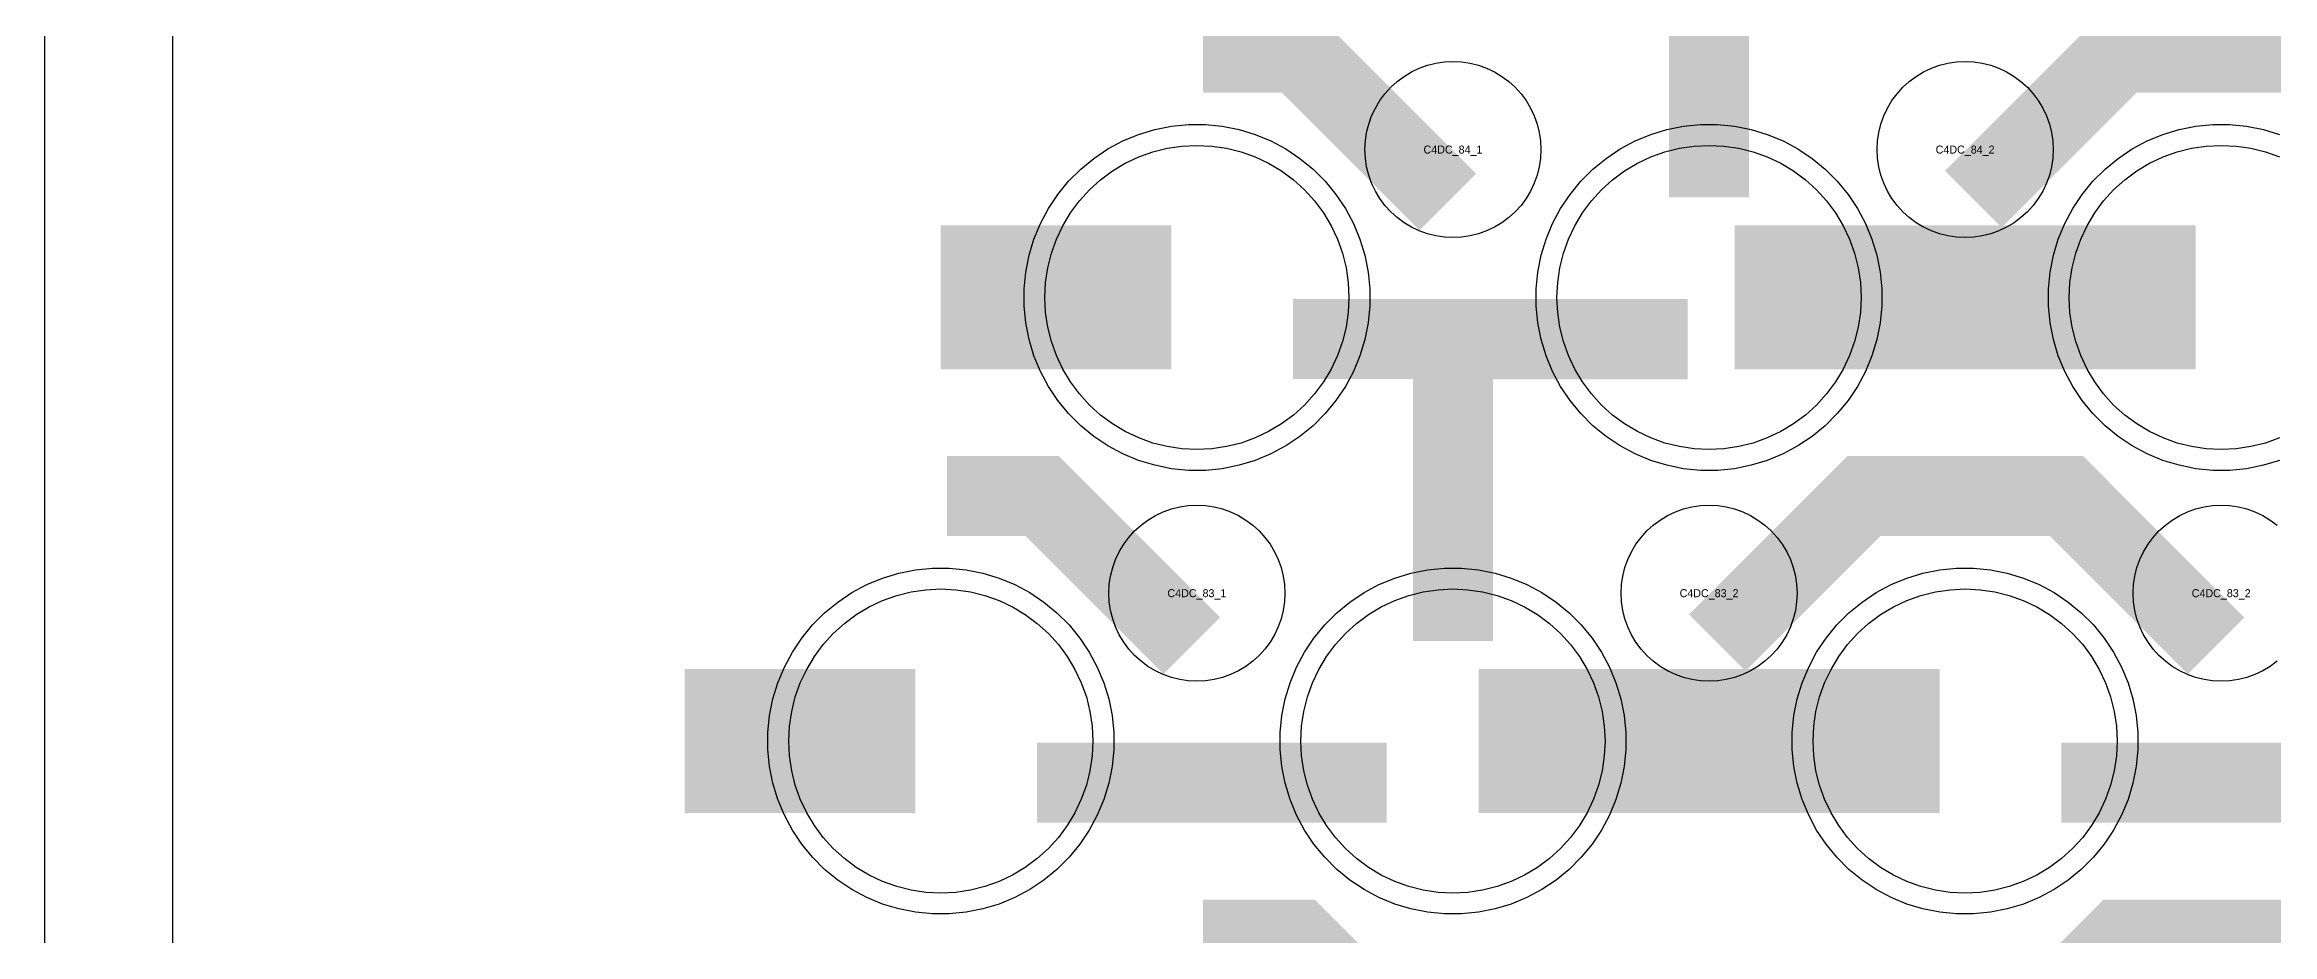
# Model space of a CAD drawing. Extents: x -11880 to 11880, y -14992 to 14992.
# Drawn here: x -11880 to -11184, y -3399 to -3121 of the extents above; entities that cross this region are included whole.
import ezdxf
from ezdxf.enums import TextEntityAlignment as Align

# ---------------------------------------------------------------- set-up
doc = ezdxf.new("R2010")
doc.units = 0
doc.header["$MEASUREMENT"] = 0
for name, color, linetype in [('GDS_775_DT_237', 138, 'CONTINUOUS'), ('OUTLINE', 30, 'CONTINUOUS'), ('RDL1_FS', 34, 'CONTINUOUS'), ('RDL_BS', 160, 'CONTINUOUS')]:
    doc.layers.add(name, color=color, linetype=linetype)

msp = doc.modelspace()

# ---------------------------------------------------------------- linework, layer by layer
at = {"layer": 'OUTLINE'}
for points in [[(-11880, -14992.5), (11880, -14992.5), (11880, 14992.5), (-11880, 14992.5)], [(-11840, -14952.5), (11840, -14952.5), (11840, 14952.5), (-11840, 14952.5)]]:
    msp.add_lwpolyline(points, close=True, dxfattribs=at)
at = {"layer": 'RDL1_FS'}
for points in [[(-11520, -3247.694), (-11524.657, -3247.465), (-11529.268, -3246.781), (-11533.791, -3245.649), (-11538.181, -3244.077), (-11542.395, -3242.085), (-11546.395, -3239.687), (-11550.14, -3236.909), (-11553.594, -3233.779), (-11556.724, -3230.325), (-11559.502, -3226.58), (-11561.9, -3222.58), (-11563.892, -3218.366), (-11565.464, -3213.976), (-11566.596, -3209.453), (-11567.28, -3204.842), (-11567.509, -3200.185), (-11567.28, -3195.528), (-11566.596, -3190.917), (-11565.464, -3186.394), (-11563.892, -3182.004), (-11561.9, -3177.79), (-11559.502, -3173.79), (-11556.724, -3170.045), (-11553.594, -3166.591), (-11550.14, -3163.461), (-11546.395, -3160.683), (-11542.395, -3158.285), (-11538.181, -3156.293), (-11533.791, -3154.721), (-11529.268, -3153.589), (-11524.657, -3152.905), (-11520, -3152.676), (-11515.343, -3152.905), (-11510.732, -3153.589), (-11506.209, -3154.721), (-11501.819, -3156.293), (-11497.605, -3158.285), (-11493.605, -3160.683), (-11489.86, -3163.461), (-11486.406, -3166.591), (-11483.276, -3170.045), (-11480.498, -3173.79), (-11478.1, -3177.79), (-11476.108, -3182.004), (-11474.536, -3186.394), (-11473.404, -3190.917), (-11472.72, -3195.528), (-11472.491, -3200.185), (-11472.72, -3204.842), (-11473.404, -3209.453), (-11474.536, -3213.976), (-11476.108, -3218.366), (-11478.1, -3222.58), (-11480.498, -3226.58), (-11483.276, -3230.325), (-11486.406, -3233.779), (-11489.86, -3236.909), (-11493.605, -3239.687), (-11497.605, -3242.085), (-11501.819, -3244.077), (-11506.209, -3245.649), (-11510.732, -3246.781), (-11515.343, -3247.465)], [(-11360, -3247.694), (-11364.657, -3247.465), (-11369.268, -3246.781), (-11373.791, -3245.649), (-11378.181, -3244.077), (-11382.395, -3242.085), (-11386.395, -3239.687), (-11390.14, -3236.909), (-11393.594, -3233.779), (-11396.724, -3230.325), (-11399.502, -3226.58), (-11401.9, -3222.58), (-11403.892, -3218.366), (-11405.464, -3213.976), (-11406.596, -3209.453), (-11407.28, -3204.842), (-11407.509, -3200.185), (-11407.28, -3195.528), (-11406.596, -3190.917), (-11405.464, -3186.394), (-11403.892, -3182.004), (-11401.9, -3177.79), (-11399.502, -3173.79), (-11396.724, -3170.045), (-11393.594, -3166.591), (-11390.14, -3163.461), (-11386.395, -3160.683), (-11382.395, -3158.285), (-11378.181, -3156.293), (-11373.791, -3154.721), (-11369.268, -3153.589), (-11364.657, -3152.905), (-11360, -3152.676), (-11355.343, -3152.905), (-11350.732, -3153.589), (-11346.209, -3154.721), (-11341.819, -3156.293), (-11337.605, -3158.285), (-11333.605, -3160.683), (-11329.86, -3163.461), (-11326.406, -3166.591), (-11323.276, -3170.045), (-11320.498, -3173.79), (-11318.1, -3177.79), (-11316.108, -3182.004), (-11314.536, -3186.394), (-11313.404, -3190.917), (-11312.72, -3195.528), (-11312.491, -3200.185), (-11312.72, -3204.842), (-11313.404, -3209.453), (-11314.536, -3213.976), (-11316.108, -3218.366), (-11318.1, -3222.58), (-11320.498, -3226.58), (-11323.276, -3230.325), (-11326.406, -3233.779), (-11329.86, -3236.909), (-11333.605, -3239.687), (-11337.605, -3242.085), (-11341.819, -3244.077), (-11346.209, -3245.649), (-11350.732, -3246.781), (-11355.343, -3247.465)], [(-11600, -3386.254), (-11604.657, -3386.025), (-11609.268, -3385.341), (-11613.791, -3384.209), (-11618.181, -3382.637), (-11622.395, -3380.645), (-11626.395, -3378.247), (-11630.14, -3375.469), (-11633.594, -3372.339), (-11636.724, -3368.885), (-11639.502, -3365.14), (-11641.9, -3361.14), (-11643.892, -3356.926), (-11645.464, -3352.536), (-11646.596, -3348.013), (-11647.28, -3343.402), (-11647.509, -3338.745), (-11647.28, -3334.088), (-11646.596, -3329.477), (-11645.464, -3324.954), (-11643.892, -3320.564), (-11641.9, -3316.35), (-11639.502, -3312.35), (-11636.724, -3308.605), (-11633.594, -3305.151), (-11630.14, -3302.021), (-11626.395, -3299.243), (-11622.395, -3296.845), (-11618.181, -3294.853), (-11613.791, -3293.281), (-11609.268, -3292.149), (-11604.657, -3291.465), (-11600, -3291.236), (-11595.343, -3291.465), (-11590.732, -3292.149), (-11586.209, -3293.281), (-11581.819, -3294.853), (-11577.605, -3296.845), (-11573.605, -3299.243), (-11569.86, -3302.021), (-11566.406, -3305.151), (-11563.276, -3308.605), (-11560.498, -3312.35), (-11558.1, -3316.35), (-11556.108, -3320.564), (-11554.536, -3324.954), (-11553.404, -3329.477), (-11552.72, -3334.088), (-11552.491, -3338.745), (-11552.72, -3343.402), (-11553.404, -3348.013), (-11554.536, -3352.536), (-11556.108, -3356.926), (-11558.1, -3361.14), (-11560.498, -3365.14), (-11563.276, -3368.885), (-11566.406, -3372.339), (-11569.86, -3375.469), (-11573.605, -3378.247), (-11577.605, -3380.645), (-11581.819, -3382.637), (-11586.209, -3384.209), (-11590.732, -3385.341), (-11595.343, -3386.025)], [(-11440, -3386.254), (-11444.657, -3386.025), (-11449.268, -3385.341), (-11453.791, -3384.209), (-11458.181, -3382.637), (-11462.395, -3380.645), (-11466.395, -3378.247), (-11470.14, -3375.469), (-11473.594, -3372.339), (-11476.724, -3368.885), (-11479.502, -3365.14), (-11481.9, -3361.14), (-11483.892, -3356.926), (-11485.464, -3352.536), (-11486.596, -3348.013), (-11487.28, -3343.402), (-11487.509, -3338.745), (-11487.28, -3334.088), (-11486.596, -3329.477), (-11485.464, -3324.954), (-11483.892, -3320.564), (-11481.9, -3316.35), (-11479.502, -3312.35), (-11476.724, -3308.605), (-11473.594, -3305.151), (-11470.14, -3302.021), (-11466.395, -3299.243), (-11462.395, -3296.845), (-11458.181, -3294.853), (-11453.791, -3293.281), (-11449.268, -3292.149), (-11444.657, -3291.465), (-11440, -3291.236), (-11435.343, -3291.465), (-11430.732, -3292.149), (-11426.209, -3293.281), (-11421.819, -3294.853), (-11417.605, -3296.845), (-11413.605, -3299.243), (-11409.86, -3302.021), (-11406.406, -3305.151), (-11403.276, -3308.605), (-11400.498, -3312.35), (-11398.1, -3316.35), (-11396.108, -3320.564), (-11394.536, -3324.954), (-11393.404, -3329.477), (-11392.72, -3334.088), (-11392.491, -3338.745), (-11392.72, -3343.402), (-11393.404, -3348.013), (-11394.536, -3352.536), (-11396.108, -3356.926), (-11398.1, -3361.14), (-11400.498, -3365.14), (-11403.276, -3368.885), (-11406.406, -3372.339), (-11409.86, -3375.469), (-11413.605, -3378.247), (-11417.605, -3380.645), (-11421.819, -3382.637), (-11426.209, -3384.209), (-11430.732, -3385.341), (-11435.343, -3386.025)], [(-11280, -3386.254), (-11284.657, -3386.025), (-11289.268, -3385.341), (-11293.791, -3384.209), (-11298.181, -3382.637), (-11302.395, -3380.645), (-11306.395, -3378.247), (-11310.14, -3375.469), (-11313.594, -3372.339), (-11316.724, -3368.885), (-11319.502, -3365.14), (-11321.9, -3361.14), (-11323.892, -3356.926), (-11325.464, -3352.536), (-11326.596, -3348.013), (-11327.28, -3343.402), (-11327.509, -3338.745), (-11327.28, -3334.088), (-11326.596, -3329.477), (-11325.464, -3324.954), (-11323.892, -3320.564), (-11321.9, -3316.35), (-11319.502, -3312.35), (-11316.724, -3308.605), (-11313.594, -3305.151), (-11310.14, -3302.021), (-11306.395, -3299.243), (-11302.395, -3296.845), (-11298.181, -3294.853), (-11293.791, -3293.281), (-11289.268, -3292.149), (-11284.657, -3291.465), (-11280, -3291.236), (-11275.343, -3291.465), (-11270.732, -3292.149), (-11266.209, -3293.281), (-11261.819, -3294.853), (-11257.605, -3296.845), (-11253.605, -3299.243), (-11249.86, -3302.021), (-11246.406, -3305.151), (-11243.276, -3308.605), (-11240.498, -3312.35), (-11238.1, -3316.35), (-11236.108, -3320.564), (-11234.536, -3324.954), (-11233.404, -3329.477), (-11232.72, -3334.088), (-11232.491, -3338.745), (-11232.72, -3343.402), (-11233.404, -3348.013), (-11234.536, -3352.536), (-11236.108, -3356.926), (-11238.1, -3361.14), (-11240.498, -3365.14), (-11243.276, -3368.885), (-11246.406, -3372.339), (-11249.86, -3375.469), (-11253.605, -3378.247), (-11257.605, -3380.645), (-11261.819, -3382.637), (-11266.209, -3384.209), (-11270.732, -3385.341), (-11275.343, -3386.025)]]:
    msp.add_lwpolyline(points, close=True, dxfattribs=at)
msp.add_lwpolyline([(-11181.819, -3244.077), (-11186.209, -3245.649), (-11190.732, -3246.781), (-11195.343, -3247.465), (-11200, -3247.694), (-11204.657, -3247.465), (-11209.268, -3246.781), (-11213.791, -3245.649), (-11218.181, -3244.077), (-11222.395, -3242.085), (-11226.395, -3239.687), (-11230.14, -3236.909), (-11233.594, -3233.779), (-11236.724, -3230.325), (-11239.502, -3226.58), (-11241.9, -3222.58), (-11243.892, -3218.366), (-11245.464, -3213.976), (-11246.596, -3209.453), (-11247.28, -3204.842), (-11247.509, -3200.185), (-11247.28, -3195.528), (-11246.596, -3190.917), (-11245.464, -3186.394), (-11243.892, -3182.004), (-11241.9, -3177.79), (-11239.502, -3173.79), (-11236.724, -3170.045), (-11233.594, -3166.591), (-11230.14, -3163.461), (-11226.395, -3160.683), (-11222.395, -3158.285), (-11218.181, -3156.293), (-11213.791, -3154.721), (-11209.268, -3153.589), (-11204.657, -3152.905), (-11200, -3152.676), (-11195.343, -3152.905), (-11190.732, -3153.589), (-11186.209, -3154.721), (-11181.819, -3156.293)], dxfattribs=at)
for points in [[(-11599.998, -3200.185, 45, 45, 0), (-11527.998, -3200.185, 45, 45, 0)], [(-11351.998, -3200.185, 45, 45, 0), (-11279.998, -3200.185, 45, 45, 0)], [(-11279.998, -3200.185, 45, 45, 0), (-11207.998, -3200.185, 45, 45, 0)], [(-11679.998, -3338.745, 45, 45, 0), (-11607.998, -3338.745, 45, 45, 0)], [(-11431.998, -3338.745, 45, 45, 0), (-11359.998, -3338.745, 45, 45, 0)], [(-11359.998, -3338.745, 45, 45, 0), (-11287.998, -3338.745, 45, 45, 0)]]:
    msp.add_lwpolyline(points, format="xyseb", dxfattribs=at)
at = {"layer": 'RDL_BS'}
for points in [[(-11360, -3168.93, 25, 25, 0), (-11360, -3062.153, 25, 25, 0)], [(-11360, -3168.93, 25, 25, 0), (-11360, -3062.153, 25, 25, 0)], [(-11441.599, -3170.398, 25, 25, 0), (-11488.313, -3123.684, 25, 25, 0), (-11518.071, -3123.684, 25, 25, 0)], [(-11277.438, -3169.499, 25, 25, 0), (-11231.623, -3123.684, 25, 25, 0), (-11198.07, -3123.684, 25, 25, 0)], [(-11121.599, -3170.398, 25, 25, 0), (-11168.313, -3123.684, 25, 25, 0), (-11198.071, -3123.684, 25, 25, 0)], [(-11440, -3307.495, 25, 25, 0), (-11440, -3200.718, 25, 25, 0)], [(-11440, -3307.495, 25, 25, 0), (-11440, -3200.718, 25, 25, 0)], [(-11489.984, -3213.198, 25, 25, 0), (-11380.719, -3213.198, 25, 25, 0)], [(-11452.5, -3213.218, 25, 25, 0), (-11387.833, -3213.218, 25, 25, 0)], [(-11452.5, -3213.218, 25, 25, 0), (-11366.667, -3213.218, 25, 25, 0)], [(-11521.599, -3308.958, 25, 25, 0), (-11568.313, -3262.244, 25, 25, 0), (-11598.071, -3262.244, 25, 25, 0)], [(-11357.438, -3308.059, 25, 25, 0), (-11311.623, -3262.244, 25, 25, 0), (-11278.07, -3262.244, 25, 25, 0)], [(-11201.599, -3308.958, 25, 25, 0), (-11248.313, -3262.244, 25, 25, 0), (-11278.071, -3262.244, 25, 25, 0)], [(-11569.984, -3351.758, 25, 25, 0), (-11460.719, -3351.758, 25, 25, 0)], [(-11249.984, -3351.758, 25, 25, 0), (-11140.719, -3351.758, 25, 25, 0)], [(-11441.599, -3447.523, 25, 25, 0), (-11488.313, -3400.809, 25, 25, 0), (-11518.071, -3400.809, 25, 25, 0)], [(-11277.438, -3446.624, 25, 25, 0), (-11231.623, -3400.809, 25, 25, 0), (-11198.07, -3400.809, 25, 25, 0)], [(-11121.599, -3447.523, 25, 25, 0), (-11168.313, -3400.809, 25, 25, 0), (-11198.071, -3400.809, 25, 25, 0)]]:
    msp.add_lwpolyline(points, format="xyseb", dxfattribs=at)
for points in [[(-11440, -3181.491), (-11442.693, -3181.359), (-11445.365, -3180.963), (-11447.984, -3180.306), (-11450.519, -3179.399), (-11452.956, -3178.247), (-11455.28, -3176.854), (-11457.443, -3175.251), (-11459.442, -3173.439), (-11461.254, -3171.44), (-11462.857, -3169.277), (-11464.25, -3166.953), (-11465.402, -3164.516), (-11466.309, -3161.981), (-11466.966, -3159.362), (-11467.362, -3156.69), (-11467.494, -3153.997), (-11467.362, -3151.304), (-11466.966, -3148.632), (-11466.309, -3146.013), (-11465.402, -3143.478), (-11464.25, -3141.041), (-11462.857, -3138.717), (-11461.254, -3136.554), (-11459.442, -3134.555), (-11457.443, -3132.743), (-11455.28, -3131.14), (-11452.956, -3129.747), (-11450.519, -3128.595), (-11447.984, -3127.688), (-11445.365, -3127.031), (-11442.693, -3126.635), (-11440, -3126.503), (-11437.307, -3126.635), (-11434.635, -3127.031), (-11432.016, -3127.688), (-11429.481, -3128.595), (-11427.044, -3129.747), (-11424.72, -3131.14), (-11422.557, -3132.743), (-11420.558, -3134.555), (-11418.746, -3136.554), (-11417.143, -3138.717), (-11415.75, -3141.041), (-11414.598, -3143.478), (-11413.691, -3146.013), (-11413.034, -3148.632), (-11412.638, -3151.304), (-11412.506, -3153.997), (-11412.638, -3156.69), (-11413.034, -3159.362), (-11413.691, -3161.981), (-11414.598, -3164.516), (-11415.75, -3166.953), (-11417.143, -3169.277), (-11418.746, -3171.44), (-11420.558, -3173.439), (-11422.557, -3175.251), (-11424.72, -3176.854), (-11427.044, -3178.247), (-11429.481, -3179.399), (-11432.016, -3180.306), (-11434.635, -3180.963), (-11437.307, -3181.359)], [(-11280, -3181.491), (-11282.693, -3181.359), (-11285.365, -3180.963), (-11287.984, -3180.306), (-11290.519, -3179.399), (-11292.956, -3178.247), (-11295.28, -3176.854), (-11297.443, -3175.251), (-11299.442, -3173.439), (-11301.254, -3171.44), (-11302.857, -3169.277), (-11304.25, -3166.953), (-11305.402, -3164.516), (-11306.309, -3161.981), (-11306.966, -3159.362), (-11307.362, -3156.69), (-11307.494, -3153.997), (-11307.362, -3151.304), (-11306.966, -3148.632), (-11306.309, -3146.013), (-11305.402, -3143.478), (-11304.25, -3141.041), (-11302.857, -3138.717), (-11301.254, -3136.554), (-11299.442, -3134.555), (-11297.443, -3132.743), (-11295.28, -3131.14), (-11292.956, -3129.747), (-11290.519, -3128.595), (-11287.984, -3127.688), (-11285.365, -3127.031), (-11282.693, -3126.635), (-11280, -3126.503), (-11277.307, -3126.635), (-11274.635, -3127.031), (-11272.016, -3127.688), (-11269.481, -3128.595), (-11267.044, -3129.747), (-11264.72, -3131.14), (-11262.557, -3132.743), (-11260.558, -3134.555), (-11258.746, -3136.554), (-11257.143, -3138.717), (-11255.75, -3141.041), (-11254.598, -3143.478), (-11253.691, -3146.013), (-11253.034, -3148.632), (-11252.638, -3151.304), (-11252.506, -3153.997), (-11252.638, -3156.69), (-11253.034, -3159.362), (-11253.691, -3161.981), (-11254.598, -3164.516), (-11255.75, -3166.953), (-11257.143, -3169.277), (-11258.746, -3171.44), (-11260.558, -3173.439), (-11262.557, -3175.251), (-11264.72, -3176.854), (-11267.044, -3178.247), (-11269.481, -3179.399), (-11272.016, -3180.306), (-11274.635, -3180.963), (-11277.307, -3181.359)], [(-11522.644, -3254.185), (-11527.938, -3253.668), (-11533.165, -3252.622), (-11538.205, -3251.091), (-11543.115, -3249.06), (-11547.777, -3246.568), (-11552.191, -3243.621), (-11556.292, -3240.259), (-11560.074, -3236.477), (-11563.436, -3232.376), (-11566.383, -3227.962), (-11568.875, -3223.3), (-11570.906, -3218.39), (-11572.437, -3213.35), (-11573.483, -3208.123), (-11574, -3202.829), (-11574, -3197.541), (-11573.483, -3192.247), (-11572.437, -3187.02), (-11570.906, -3181.98), (-11568.875, -3177.07), (-11566.383, -3172.408), (-11563.436, -3167.994), (-11560.074, -3163.893), (-11556.292, -3160.111), (-11552.191, -3156.749), (-11547.777, -3153.802), (-11543.115, -3151.31), (-11538.205, -3149.279), (-11533.165, -3147.748), (-11527.938, -3146.702), (-11522.644, -3146.185), (-11517.356, -3146.185), (-11512.062, -3146.702), (-11506.835, -3147.748), (-11501.795, -3149.279), (-11496.885, -3151.31), (-11492.223, -3153.802), (-11487.809, -3156.749), (-11483.708, -3160.111), (-11479.926, -3163.893), (-11476.564, -3167.994), (-11473.617, -3172.408), (-11471.125, -3177.07), (-11469.094, -3181.98), (-11467.563, -3187.02), (-11466.517, -3192.247), (-11466, -3197.541), (-11466, -3202.829), (-11466.517, -3208.123), (-11467.563, -3213.35), (-11469.094, -3218.39), (-11471.125, -3223.3), (-11473.617, -3227.962), (-11476.564, -3232.376), (-11479.926, -3236.477), (-11483.708, -3240.259), (-11487.809, -3243.621), (-11492.223, -3246.568), (-11496.885, -3249.06), (-11501.795, -3251.091), (-11506.835, -3252.622), (-11512.062, -3253.668), (-11517.356, -3254.185)], [(-11362.644, -3254.185), (-11367.938, -3253.668), (-11373.165, -3252.622), (-11378.205, -3251.091), (-11383.115, -3249.06), (-11387.777, -3246.568), (-11392.191, -3243.621), (-11396.292, -3240.259), (-11400.074, -3236.477), (-11403.436, -3232.376), (-11406.383, -3227.962), (-11408.875, -3223.3), (-11410.906, -3218.39), (-11412.437, -3213.35), (-11413.483, -3208.123), (-11414, -3202.829), (-11414, -3197.541), (-11413.483, -3192.247), (-11412.437, -3187.02), (-11410.906, -3181.98), (-11408.875, -3177.07), (-11406.383, -3172.408), (-11403.436, -3167.994), (-11400.074, -3163.893), (-11396.292, -3160.111), (-11392.191, -3156.749), (-11387.777, -3153.802), (-11383.115, -3151.31), (-11378.205, -3149.279), (-11373.165, -3147.748), (-11367.938, -3146.702), (-11362.644, -3146.185), (-11357.356, -3146.185), (-11352.062, -3146.702), (-11346.835, -3147.748), (-11341.795, -3149.279), (-11336.885, -3151.31), (-11332.223, -3153.802), (-11327.809, -3156.749), (-11323.708, -3160.111), (-11319.926, -3163.893), (-11316.564, -3167.994), (-11313.617, -3172.408), (-11311.125, -3177.07), (-11309.094, -3181.98), (-11307.563, -3187.02), (-11306.517, -3192.247), (-11306, -3197.541), (-11306, -3202.829), (-11306.517, -3208.123), (-11307.563, -3213.35), (-11309.094, -3218.39), (-11311.125, -3223.3), (-11313.617, -3227.962), (-11316.564, -3232.376), (-11319.926, -3236.477), (-11323.708, -3240.259), (-11327.809, -3243.621), (-11332.223, -3246.568), (-11336.885, -3249.06), (-11341.795, -3251.091), (-11346.835, -3252.622), (-11352.062, -3253.668), (-11357.356, -3254.185)], [(-11520, -3320.051), (-11522.693, -3319.919), (-11525.365, -3319.523), (-11527.984, -3318.866), (-11530.519, -3317.959), (-11532.956, -3316.807), (-11535.28, -3315.414), (-11537.443, -3313.811), (-11539.442, -3311.999), (-11541.254, -3310), (-11542.857, -3307.837), (-11544.25, -3305.513), (-11545.402, -3303.076), (-11546.309, -3300.541), (-11546.966, -3297.922), (-11547.362, -3295.25), (-11547.494, -3292.557), (-11547.362, -3289.864), (-11546.966, -3287.192), (-11546.309, -3284.573), (-11545.402, -3282.038), (-11544.25, -3279.601), (-11542.857, -3277.277), (-11541.254, -3275.114), (-11539.442, -3273.115), (-11537.443, -3271.303), (-11535.28, -3269.7), (-11532.956, -3268.307), (-11530.519, -3267.155), (-11527.984, -3266.248), (-11525.365, -3265.591), (-11522.693, -3265.195), (-11520, -3265.063), (-11517.307, -3265.195), (-11514.635, -3265.591), (-11512.016, -3266.248), (-11509.481, -3267.155), (-11507.044, -3268.307), (-11504.72, -3269.7), (-11502.557, -3271.303), (-11500.558, -3273.115), (-11498.746, -3275.114), (-11497.143, -3277.277), (-11495.75, -3279.601), (-11494.598, -3282.038), (-11493.691, -3284.573), (-11493.034, -3287.192), (-11492.638, -3289.864), (-11492.506, -3292.557), (-11492.638, -3295.25), (-11493.034, -3297.922), (-11493.691, -3300.541), (-11494.598, -3303.076), (-11495.75, -3305.513), (-11497.143, -3307.837), (-11498.746, -3310), (-11500.558, -3311.999), (-11502.557, -3313.811), (-11504.72, -3315.414), (-11507.044, -3316.807), (-11509.481, -3317.959), (-11512.016, -3318.866), (-11514.635, -3319.523), (-11517.307, -3319.919)], [(-11360, -3320.051), (-11362.693, -3319.919), (-11365.365, -3319.523), (-11367.984, -3318.866), (-11370.519, -3317.959), (-11372.956, -3316.807), (-11375.28, -3315.414), (-11377.443, -3313.811), (-11379.442, -3311.999), (-11381.254, -3310), (-11382.857, -3307.837), (-11384.25, -3305.513), (-11385.402, -3303.076), (-11386.309, -3300.541), (-11386.966, -3297.922), (-11387.362, -3295.25), (-11387.494, -3292.557), (-11387.362, -3289.864), (-11386.966, -3287.192), (-11386.309, -3284.573), (-11385.402, -3282.038), (-11384.25, -3279.601), (-11382.857, -3277.277), (-11381.254, -3275.114), (-11379.442, -3273.115), (-11377.443, -3271.303), (-11375.28, -3269.7), (-11372.956, -3268.307), (-11370.519, -3267.155), (-11367.984, -3266.248), (-11365.365, -3265.591), (-11362.693, -3265.195), (-11360, -3265.063), (-11357.307, -3265.195), (-11354.635, -3265.591), (-11352.016, -3266.248), (-11349.481, -3267.155), (-11347.044, -3268.307), (-11344.72, -3269.7), (-11342.557, -3271.303), (-11340.558, -3273.115), (-11338.746, -3275.114), (-11337.143, -3277.277), (-11335.75, -3279.601), (-11334.598, -3282.038), (-11333.691, -3284.573), (-11333.034, -3287.192), (-11332.638, -3289.864), (-11332.506, -3292.557), (-11332.638, -3295.25), (-11333.034, -3297.922), (-11333.691, -3300.541), (-11334.598, -3303.076), (-11335.75, -3305.513), (-11337.143, -3307.837), (-11338.746, -3310), (-11340.558, -3311.999), (-11342.557, -3313.811), (-11344.72, -3315.414), (-11347.044, -3316.807), (-11349.481, -3317.959), (-11352.016, -3318.866), (-11354.635, -3319.523), (-11357.307, -3319.919)], [(-11602.644, -3392.745), (-11607.938, -3392.228), (-11613.165, -3391.182), (-11618.205, -3389.651), (-11623.115, -3387.62), (-11627.777, -3385.128), (-11632.191, -3382.181), (-11636.292, -3378.819), (-11640.074, -3375.037), (-11643.436, -3370.936), (-11646.383, -3366.522), (-11648.875, -3361.86), (-11650.906, -3356.95), (-11652.437, -3351.91), (-11653.483, -3346.683), (-11654, -3341.389), (-11654, -3336.101), (-11653.483, -3330.807), (-11652.437, -3325.58), (-11650.906, -3320.54), (-11648.875, -3315.63), (-11646.383, -3310.968), (-11643.436, -3306.554), (-11640.074, -3302.453), (-11636.292, -3298.671), (-11632.191, -3295.309), (-11627.777, -3292.362), (-11623.115, -3289.87), (-11618.205, -3287.839), (-11613.165, -3286.308), (-11607.938, -3285.262), (-11602.644, -3284.745), (-11597.356, -3284.745), (-11592.062, -3285.262), (-11586.835, -3286.308), (-11581.795, -3287.839), (-11576.885, -3289.87), (-11572.223, -3292.362), (-11567.809, -3295.309), (-11563.708, -3298.671), (-11559.926, -3302.453), (-11556.564, -3306.554), (-11553.617, -3310.968), (-11551.125, -3315.63), (-11549.094, -3320.54), (-11547.563, -3325.58), (-11546.517, -3330.807), (-11546, -3336.101), (-11546, -3341.389), (-11546.517, -3346.683), (-11547.563, -3351.91), (-11549.094, -3356.95), (-11551.125, -3361.86), (-11553.617, -3366.522), (-11556.564, -3370.936), (-11559.926, -3375.037), (-11563.708, -3378.819), (-11567.809, -3382.181), (-11572.223, -3385.128), (-11576.885, -3387.62), (-11581.795, -3389.651), (-11586.835, -3391.182), (-11592.062, -3392.228), (-11597.356, -3392.745)], [(-11442.644, -3392.745), (-11447.938, -3392.228), (-11453.165, -3391.182), (-11458.205, -3389.651), (-11463.115, -3387.62), (-11467.777, -3385.128), (-11472.191, -3382.181), (-11476.292, -3378.819), (-11480.074, -3375.037), (-11483.436, -3370.936), (-11486.383, -3366.522), (-11488.875, -3361.86), (-11490.906, -3356.95), (-11492.437, -3351.91), (-11493.483, -3346.683), (-11494, -3341.389), (-11494, -3336.101), (-11493.483, -3330.807), (-11492.437, -3325.58), (-11490.906, -3320.54), (-11488.875, -3315.63), (-11486.383, -3310.968), (-11483.436, -3306.554), (-11480.074, -3302.453), (-11476.292, -3298.671), (-11472.191, -3295.309), (-11467.777, -3292.362), (-11463.115, -3289.87), (-11458.205, -3287.839), (-11453.165, -3286.308), (-11447.938, -3285.262), (-11442.644, -3284.745), (-11437.356, -3284.745), (-11432.062, -3285.262), (-11426.835, -3286.308), (-11421.795, -3287.839), (-11416.885, -3289.87), (-11412.223, -3292.362), (-11407.809, -3295.309), (-11403.708, -3298.671), (-11399.926, -3302.453), (-11396.564, -3306.554), (-11393.617, -3310.968), (-11391.125, -3315.63), (-11389.094, -3320.54), (-11387.563, -3325.58), (-11386.517, -3330.807), (-11386, -3336.101), (-11386, -3341.389), (-11386.517, -3346.683), (-11387.563, -3351.91), (-11389.094, -3356.95), (-11391.125, -3361.86), (-11393.617, -3366.522), (-11396.564, -3370.936), (-11399.926, -3375.037), (-11403.708, -3378.819), (-11407.809, -3382.181), (-11412.223, -3385.128), (-11416.885, -3387.62), (-11421.795, -3389.651), (-11426.835, -3391.182), (-11432.062, -3392.228), (-11437.356, -3392.745)], [(-11282.644, -3392.745), (-11287.938, -3392.228), (-11293.165, -3391.182), (-11298.205, -3389.651), (-11303.115, -3387.62), (-11307.777, -3385.128), (-11312.191, -3382.181), (-11316.292, -3378.819), (-11320.074, -3375.037), (-11323.436, -3370.936), (-11326.383, -3366.522), (-11328.875, -3361.86), (-11330.906, -3356.95), (-11332.437, -3351.91), (-11333.483, -3346.683), (-11334, -3341.389), (-11334, -3336.101), (-11333.483, -3330.807), (-11332.437, -3325.58), (-11330.906, -3320.54), (-11328.875, -3315.63), (-11326.383, -3310.968), (-11323.436, -3306.554), (-11320.074, -3302.453), (-11316.292, -3298.671), (-11312.191, -3295.309), (-11307.777, -3292.362), (-11303.115, -3289.87), (-11298.205, -3287.839), (-11293.165, -3286.308), (-11287.938, -3285.262), (-11282.644, -3284.745), (-11277.356, -3284.745), (-11272.062, -3285.262), (-11266.835, -3286.308), (-11261.795, -3287.839), (-11256.885, -3289.87), (-11252.223, -3292.362), (-11247.809, -3295.309), (-11243.708, -3298.671), (-11239.926, -3302.453), (-11236.564, -3306.554), (-11233.617, -3310.968), (-11231.125, -3315.63), (-11229.094, -3320.54), (-11227.563, -3325.58), (-11226.517, -3330.807), (-11226, -3336.101), (-11226, -3341.389), (-11226.517, -3346.683), (-11227.563, -3351.91), (-11229.094, -3356.95), (-11231.125, -3361.86), (-11233.617, -3366.522), (-11236.564, -3370.936), (-11239.926, -3375.037), (-11243.708, -3378.819), (-11247.809, -3382.181), (-11252.223, -3385.128), (-11256.885, -3387.62), (-11261.795, -3389.651), (-11266.835, -3391.182), (-11272.062, -3392.228), (-11277.356, -3392.745)]]:
    msp.add_lwpolyline(points, close=True, dxfattribs=at)
for points in [[(-11181.795, -3251.091), (-11186.835, -3252.622), (-11192.062, -3253.668), (-11197.356, -3254.185), (-11202.644, -3254.185), (-11207.938, -3253.668), (-11213.165, -3252.622), (-11218.205, -3251.091), (-11223.115, -3249.06), (-11227.777, -3246.568), (-11232.191, -3243.621), (-11236.292, -3240.259), (-11240.074, -3236.477), (-11243.436, -3232.376), (-11246.383, -3227.962), (-11248.875, -3223.3), (-11250.906, -3218.39), (-11252.437, -3213.35), (-11253.483, -3208.123), (-11254, -3202.829), (-11254, -3197.541), (-11253.483, -3192.247), (-11252.437, -3187.02), (-11250.906, -3181.98), (-11248.875, -3177.07), (-11246.383, -3172.408), (-11243.436, -3167.994), (-11240.074, -3163.893), (-11236.292, -3160.111), (-11232.191, -3156.749), (-11227.777, -3153.802), (-11223.115, -3151.31), (-11218.205, -3149.279), (-11213.165, -3147.748), (-11207.938, -3146.702), (-11202.644, -3146.185), (-11197.356, -3146.185), (-11192.062, -3146.702), (-11186.835, -3147.748), (-11181.795, -3149.279)], [(-11182.557, -3313.811), (-11184.72, -3315.414), (-11187.044, -3316.807), (-11189.481, -3317.959), (-11192.016, -3318.866), (-11194.635, -3319.523), (-11197.307, -3319.919), (-11200, -3320.051), (-11202.693, -3319.919), (-11205.365, -3319.523), (-11207.984, -3318.866), (-11210.519, -3317.959), (-11212.956, -3316.807), (-11215.28, -3315.414), (-11217.443, -3313.811), (-11219.442, -3311.999), (-11221.254, -3310), (-11222.857, -3307.837), (-11224.25, -3305.513), (-11225.402, -3303.076), (-11226.309, -3300.541), (-11226.966, -3297.922), (-11227.362, -3295.25), (-11227.494, -3292.557), (-11227.362, -3289.864), (-11226.966, -3287.192), (-11226.309, -3284.573), (-11225.402, -3282.038), (-11224.25, -3279.601), (-11222.857, -3277.277), (-11221.254, -3275.114), (-11219.442, -3273.115), (-11217.443, -3271.303), (-11215.28, -3269.7), (-11212.956, -3268.307), (-11210.519, -3267.155), (-11207.984, -3266.248), (-11205.365, -3265.591), (-11202.693, -3265.195), (-11200, -3265.063), (-11197.307, -3265.195), (-11194.635, -3265.591), (-11192.016, -3266.248), (-11189.481, -3267.155), (-11187.044, -3268.307), (-11184.72, -3269.7), (-11182.557, -3271.303)]]:
    msp.add_lwpolyline(points, dxfattribs=at)

# ---------------------------------------------------------------- texts
at = {"layer": 'GDS_775_DT_237'}
for s, p in [('C4DC_84_1', (-11440, -3153.997)), ('C4DC_84_1', (-11440, -3153.997)), ('C4DC_84_2', (-11280, -3153.997)), ('C4DC_84_2', (-11280, -3153.997)), ('C4DC_83_1', (-11520, -3292.557)), ('C4DC_83_1', (-11520, -3292.557)), ('C4DC_83_2', (-11360, -3292.557)), ('C4DC_83_2', (-11360, -3292.557)), ('C4DC_83_2', (-11200, -3292.557)), ('C4DC_83_2', (-11200, -3292.557))]:
    msp.add_text(s, height=2.5, dxfattribs=at).set_placement(p, align=Align.MIDDLE_CENTER)

doc.saveas('drawing.dxf')
